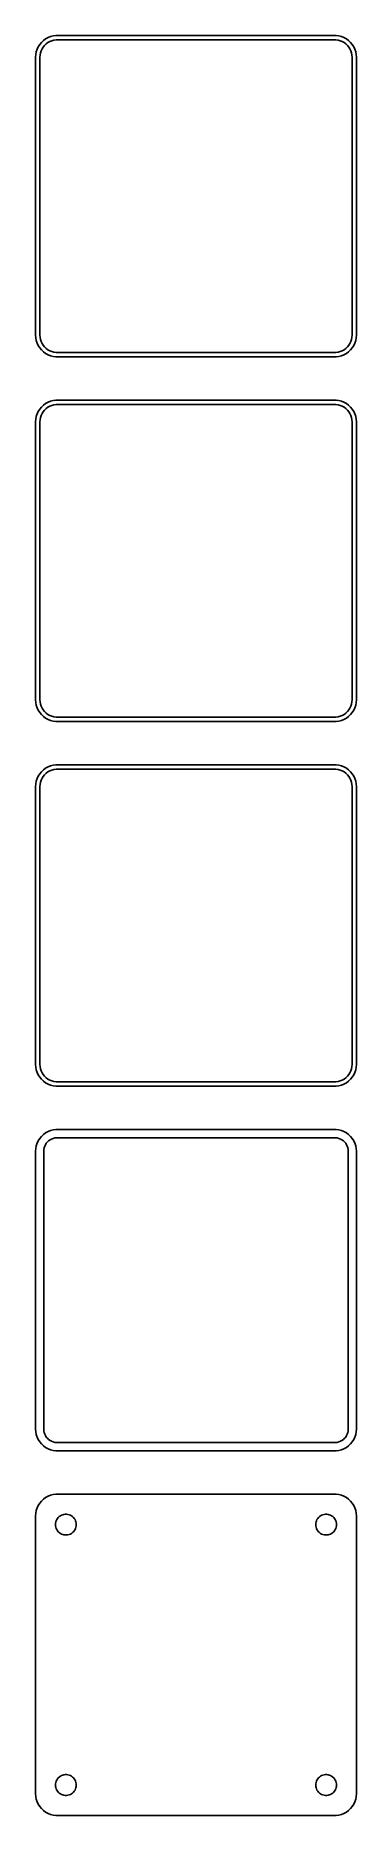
# Model space of a CAD drawing. Header units: metres. Extents: x -37 to 37, y 383 to 793.
import ezdxf

# ---------------------------------------------------------------- set-up
doc = ezdxf.new("R2010")
doc.units = ezdxf.units.M

msp = doc.modelspace()

# ---------------------------------------------------------------- linework, layer by layer
for p, q in [((-35.6448, 791.423), (-36.0451, 790.939)), ((-35.1871, 791.853), (-35.6448, 791.423)), ((-34.6791, 792.222), (-35.1871, 791.853)), ((-34.1289, 792.524), (-34.6791, 792.222)), ((-34.5497, 791.082), (-34.1433, 791.377)), ((-34.1433, 791.377), (-33.7031, 791.619)), ((-33.5451, 792.755), (-34.1289, 792.524)), ((-33.7031, 791.619), (-33.2361, 791.804)), ((-32.9369, 792.911), (-33.5451, 792.755)), ((-33.2361, 791.804), (-32.7495, 791.929)), ((-32.3139, 792.99), (-32.9369, 792.911)), ((-32.7495, 791.929), (-32.2512, 791.992)), ((32.3139, 792.99), (-32.3139, 792.99)), ((-32.2512, 791.992), (32.2512, 791.992)), ((32.2512, 791.992), (32.7495, 791.929)), ((32.9369, 792.911), (32.3139, 792.99)), ((32.7495, 791.929), (33.2361, 791.804)), ((33.5451, 792.755), (32.9369, 792.911)), ((33.2361, 791.804), (33.7031, 791.619)), ((34.1289, 792.524), (33.5451, 792.755)), ((33.7031, 791.619), (34.1433, 791.377)), ((34.6791, 792.222), (34.1289, 792.524)), ((34.1433, 791.377), (34.5497, 791.082)), ((35.1871, 791.853), (34.6791, 792.222)), ((35.6448, 791.423), (35.1871, 791.853)), ((36.0451, 790.939), (35.6448, 791.423)), ((-36.9606, 788.627), (-37, 788)), ((-37, 788), (-37, 724)), ((-36.8429, 789.243), (-36.9606, 788.627)), ((-36.6489, 789.841), (-36.8429, 789.243)), ((-36.3815, 790.409), (-36.6489, 789.841)), ((-36.0451, 790.939), (-36.3815, 790.409)), ((-36, 788), (-35.9685, 788.501)), ((-36, 724), (-36, 788)), ((-35.9685, 788.501), (-35.8743, 788.995)), ((-35.8743, 788.995), (-35.7191, 789.472)), ((-35.7191, 789.472), (-35.5052, 789.927)), ((-35.5052, 789.927), (-35.2361, 790.351)), ((-35.2361, 790.351), (-34.9159, 790.738)), ((-34.9159, 790.738), (-34.5497, 791.082)), ((34.5497, 791.082), (34.9159, 790.738)), ((34.9159, 790.738), (35.2361, 790.351)), ((35.2361, 790.351), (35.5052, 789.927)), ((35.5052, 789.927), (35.7191, 789.472)), ((35.7191, 789.472), (35.8743, 788.995)), ((35.8743, 788.995), (35.9685, 788.501)), ((35.9685, 788.501), (36, 788)), ((36, 788), (36, 724)), ((36.3815, 790.409), (36.0451, 790.939)), ((36.6489, 789.841), (36.3815, 790.409)), ((36.8429, 789.243), (36.6489, 789.841)), ((36.9606, 788.627), (36.8429, 789.243)), ((37, 788), (36.9606, 788.627)), ((37, 724), (37, 788)), ((-37, 724), (-36.9606, 723.373)), ((-36.9606, 723.373), (-36.8429, 722.757)), ((-36.8429, 722.757), (-36.6489, 722.159)), ((-36.6489, 722.159), (-36.3815, 721.591)), ((-36.3815, 721.591), (-36.0451, 721.061)), ((-35.9685, 723.499), (-36, 724)), ((-35.8743, 723.005), (-35.9685, 723.499)), ((-35.7191, 722.528), (-35.8743, 723.005)), ((-35.5052, 722.073), (-35.7191, 722.528)), ((-35.2361, 721.649), (-35.5052, 722.073)), ((-34.9159, 721.262), (-35.2361, 721.649)), ((35.2361, 721.649), (34.9159, 721.262)), ((35.5052, 722.073), (35.2361, 721.649)), ((35.7191, 722.528), (35.5052, 722.073)), ((35.8743, 723.005), (35.7191, 722.528)), ((35.9685, 723.499), (35.8743, 723.005)), ((36, 724), (35.9685, 723.499)), ((36.0451, 721.061), (36.3815, 721.591)), ((36.3815, 721.591), (36.6489, 722.159)), ((36.6489, 722.159), (36.8429, 722.757)), ((36.8429, 722.757), (36.9606, 723.373)), ((36.9606, 723.373), (37, 724)), ((-36.0451, 721.061), (-35.6448, 720.577)), ((-35.6448, 720.577), (-35.1871, 720.147)), ((-35.1871, 720.147), (-34.6791, 719.778)), ((-34.5497, 720.918), (-34.9159, 721.262)), ((-34.6791, 719.778), (-34.1289, 719.476)), ((-34.1433, 720.623), (-34.5497, 720.918)), ((-33.7031, 720.381), (-34.1433, 720.623)), ((-34.1289, 719.476), (-33.5451, 719.245)), ((-33.2361, 720.196), (-33.7031, 720.381)), ((-33.5451, 719.245), (-32.9369, 719.089)), ((-32.7495, 720.071), (-33.2361, 720.196)), ((-32.9369, 719.089), (-32.3139, 719.01)), ((-32.2512, 720.008), (-32.7495, 720.071)), ((-32.3139, 719.01), (32.3139, 719.01)), ((32.2512, 720.008), (-32.2512, 720.008)), ((32.7495, 720.071), (32.2512, 720.008)), ((32.3139, 719.01), (32.9369, 719.089)), ((33.2361, 720.196), (32.7495, 720.071)), ((32.9369, 719.089), (33.5451, 719.245)), ((33.7031, 720.381), (33.2361, 720.196)), ((33.5451, 719.245), (34.1289, 719.476)), ((34.1433, 720.623), (33.7031, 720.381)), ((34.1289, 719.476), (34.6791, 719.778)), ((34.5497, 720.918), (34.1433, 720.623)), ((34.9159, 721.262), (34.5497, 720.918)), ((34.6791, 719.778), (35.1871, 720.147)), ((35.1871, 720.147), (35.6448, 720.577)), ((35.6448, 720.577), (36.0451, 721.061)), ((-36.8429, 705.243), (-36.9606, 704.627)), ((-36.6489, 705.841), (-36.8429, 705.243)), ((-36.3815, 706.409), (-36.6489, 705.841)), ((-36.0451, 706.939), (-36.3815, 706.409)), ((-35.6448, 707.423), (-36.0451, 706.939)), ((-35.8743, 704.995), (-35.7191, 705.472)), ((-35.7191, 705.472), (-35.5052, 705.927)), ((-35.1871, 707.853), (-35.6448, 707.423)), ((-35.5052, 705.927), (-35.2361, 706.351)), ((-35.2361, 706.351), (-34.9159, 706.738)), ((-34.6791, 708.222), (-35.1871, 707.853)), ((-34.9159, 706.738), (-34.5497, 707.082)), ((-34.1289, 708.524), (-34.6791, 708.222)), ((-34.5497, 707.082), (-34.1433, 707.377)), ((-34.1433, 707.377), (-33.7031, 707.619)), ((-33.5451, 708.755), (-34.1289, 708.524)), ((-33.7031, 707.619), (-33.2361, 707.804)), ((-32.9369, 708.911), (-33.5451, 708.755)), ((-33.2361, 707.804), (-32.7495, 707.929)), ((-32.3139, 708.99), (-32.9369, 708.911)), ((-32.7495, 707.929), (-32.2512, 707.992)), ((32.3139, 708.99), (-32.3139, 708.99)), ((-32.2512, 707.992), (32.2512, 707.992)), ((32.2512, 707.992), (32.7495, 707.929)), ((32.9369, 708.911), (32.3139, 708.99)), ((32.7495, 707.929), (33.2361, 707.804)), ((33.5451, 708.755), (32.9369, 708.911)), ((33.2361, 707.804), (33.7031, 707.619)), ((34.1289, 708.524), (33.5451, 708.755)), ((33.7031, 707.619), (34.1433, 707.377)), ((34.6791, 708.222), (34.1289, 708.524)), ((34.1433, 707.377), (34.5497, 707.082)), ((34.5497, 707.082), (34.9159, 706.738)), ((35.1871, 707.853), (34.6791, 708.222)), ((34.9159, 706.738), (35.2361, 706.351)), ((35.6448, 707.423), (35.1871, 707.853)), ((35.2361, 706.351), (35.5052, 705.927)), ((35.5052, 705.927), (35.7191, 705.472)), ((36.0451, 706.939), (35.6448, 707.423)), ((35.7191, 705.472), (35.8743, 704.995)), ((36.3815, 706.409), (36.0451, 706.939)), ((36.6489, 705.841), (36.3815, 706.409)), ((36.8429, 705.243), (36.6489, 705.841)), ((36.9606, 704.627), (36.8429, 705.243)), ((-36.9606, 704.627), (-37, 704)), ((-37, 704), (-37, 640)), ((-36, 704), (-35.9685, 704.501)), ((-36, 640), (-36, 704)), ((-35.9685, 704.501), (-35.8743, 704.995)), ((35.8743, 704.995), (35.9685, 704.501)), ((35.9685, 704.501), (36, 704)), ((36, 704), (36, 640)), ((37, 704), (36.9606, 704.627)), ((37, 640), (37, 704)), ((-37, 640), (-36.9606, 639.373)), ((-35.9685, 639.499), (-36, 640)), ((36, 640), (35.9685, 639.499)), ((36.9606, 639.373), (37, 640)), ((-36.9606, 639.373), (-36.8429, 638.757)), ((-36.8429, 638.757), (-36.6489, 638.159)), ((-36.6489, 638.159), (-36.3815, 637.591)), ((-36.3815, 637.591), (-36.0451, 637.061)), ((-36.0451, 637.061), (-35.6448, 636.577)), ((-35.8743, 639.005), (-35.9685, 639.499)), ((-35.7191, 638.528), (-35.8743, 639.005)), ((-35.5052, 638.073), (-35.7191, 638.528)), ((-35.6448, 636.577), (-35.1871, 636.147)), ((-35.2361, 637.649), (-35.5052, 638.073)), ((-34.9159, 637.262), (-35.2361, 637.649)), ((-35.1871, 636.147), (-34.6791, 635.778)), ((-34.5497, 636.918), (-34.9159, 637.262)), ((-34.6791, 635.778), (-34.1289, 635.476)), ((-34.1433, 636.623), (-34.5497, 636.918)), ((-33.7031, 636.381), (-34.1433, 636.623)), ((-34.1289, 635.476), (-33.5451, 635.245)), ((-33.2361, 636.196), (-33.7031, 636.381)), ((-32.7495, 636.071), (-33.2361, 636.196)), ((-32.2512, 636.008), (-32.7495, 636.071)), ((32.2512, 636.008), (-32.2512, 636.008)), ((32.7495, 636.071), (32.2512, 636.008)), ((33.2361, 636.196), (32.7495, 636.071)), ((33.7031, 636.381), (33.2361, 636.196)), ((33.5451, 635.245), (34.1289, 635.476)), ((34.1433, 636.623), (33.7031, 636.381)), ((34.1289, 635.476), (34.6791, 635.778)), ((34.5497, 636.918), (34.1433, 636.623)), ((34.9159, 637.262), (34.5497, 636.918)), ((34.6791, 635.778), (35.1871, 636.147)), ((35.2361, 637.649), (34.9159, 637.262)), ((35.1871, 636.147), (35.6448, 636.577)), ((35.5052, 638.073), (35.2361, 637.649)), ((35.7191, 638.528), (35.5052, 638.073)), ((35.6448, 636.577), (36.0451, 637.061)), ((35.8743, 639.005), (35.7191, 638.528)), ((35.9685, 639.499), (35.8743, 639.005)), ((36.0451, 637.061), (36.3815, 637.591)), ((36.3815, 637.591), (36.6489, 638.159)), ((36.6489, 638.159), (36.8429, 638.757)), ((36.8429, 638.757), (36.9606, 639.373)), ((-33.5451, 635.245), (-32.9369, 635.089)), ((-32.9369, 635.089), (-32.3139, 635.01)), ((-32.3139, 635.01), (32.3139, 635.01)), ((32.3139, 635.01), (32.9369, 635.089)), ((32.9369, 635.089), (33.5451, 635.245)), ((-35.6448, 623.423), (-36.0451, 622.939)), ((-35.1871, 623.853), (-35.6448, 623.423)), ((-34.6791, 624.222), (-35.1871, 623.853)), ((-34.1289, 624.524), (-34.6791, 624.222)), ((-34.5497, 623.082), (-34.1433, 623.377)), ((-34.1433, 623.377), (-33.7031, 623.619)), ((-33.5451, 624.755), (-34.1289, 624.524)), ((-33.7031, 623.619), (-33.2361, 623.804)), ((-32.9369, 624.911), (-33.5451, 624.755)), ((-33.2361, 623.804), (-32.7495, 623.929)), ((-32.3139, 624.99), (-32.9369, 624.911)), ((-32.7495, 623.929), (-32.2512, 623.992)), ((32.3139, 624.99), (-32.3139, 624.99)), ((-32.2512, 623.992), (32.2512, 623.992)), ((32.2512, 623.992), (32.7495, 623.929)), ((32.9369, 624.911), (32.3139, 624.99)), ((32.7495, 623.929), (33.2361, 623.804)), ((33.5451, 624.755), (32.9369, 624.911)), ((33.2361, 623.804), (33.7031, 623.619)), ((34.1289, 624.524), (33.5451, 624.755)), ((33.7031, 623.619), (34.1433, 623.377)), ((34.6791, 624.222), (34.1289, 624.524)), ((34.1433, 623.377), (34.5497, 623.082)), ((35.1871, 623.853), (34.6791, 624.222)), ((35.6448, 623.423), (35.1871, 623.853)), ((36.0451, 622.939), (35.6448, 623.423)), ((-36.9606, 620.627), (-37, 620)), ((-37, 620), (-37, 556)), ((-36.8429, 621.243), (-36.9606, 620.627)), ((-36.6489, 621.841), (-36.8429, 621.243)), ((-36.3815, 622.409), (-36.6489, 621.841)), ((-36.0451, 622.939), (-36.3815, 622.409)), ((-36, 620), (-35.9685, 620.501)), ((-36, 556), (-36, 620)), ((-35.9685, 620.501), (-35.8743, 620.995)), ((-35.8743, 620.995), (-35.7191, 621.472)), ((-35.7191, 621.472), (-35.5052, 621.927)), ((-35.5052, 621.927), (-35.2361, 622.351)), ((-35.2361, 622.351), (-34.9159, 622.738)), ((-34.9159, 622.738), (-34.5497, 623.082)), ((34.5497, 623.082), (34.9159, 622.738)), ((34.9159, 622.738), (35.2361, 622.351)), ((35.2361, 622.351), (35.5052, 621.927)), ((35.5052, 621.927), (35.7191, 621.472)), ((35.7191, 621.472), (35.8743, 620.995)), ((35.8743, 620.995), (35.9685, 620.501)), ((35.9685, 620.501), (36, 620)), ((36, 620), (36, 556)), ((36.3815, 622.409), (36.0451, 622.939)), ((36.6489, 621.841), (36.3815, 622.409)), ((36.8429, 621.243), (36.6489, 621.841)), ((36.9606, 620.627), (36.8429, 621.243)), ((37, 620), (36.9606, 620.627)), ((37, 556), (37, 620)), ((-37, 556), (-36.9606, 555.373)), ((-36.9606, 555.373), (-36.8429, 554.757)), ((-36.8429, 554.757), (-36.6489, 554.159)), ((-36.6489, 554.159), (-36.3815, 553.591)), ((-36.3815, 553.591), (-36.0451, 553.061)), ((-35.9685, 555.499), (-36, 556)), ((-35.8743, 555.005), (-35.9685, 555.499)), ((-35.7191, 554.528), (-35.8743, 555.005)), ((-35.5052, 554.073), (-35.7191, 554.528)), ((-35.2361, 553.649), (-35.5052, 554.073)), ((-34.9159, 553.262), (-35.2361, 553.649)), ((35.2361, 553.649), (34.9159, 553.262)), ((35.5052, 554.073), (35.2361, 553.649)), ((35.7191, 554.528), (35.5052, 554.073)), ((35.8743, 555.005), (35.7191, 554.528)), ((35.9685, 555.499), (35.8743, 555.005)), ((36, 556), (35.9685, 555.499)), ((36.0451, 553.061), (36.3815, 553.591)), ((36.3815, 553.591), (36.6489, 554.159)), ((36.6489, 554.159), (36.8429, 554.757)), ((36.8429, 554.757), (36.9606, 555.373)), ((36.9606, 555.373), (37, 556)), ((-36.0451, 553.061), (-35.6448, 552.577)), ((-35.6448, 552.577), (-35.1871, 552.147)), ((-35.1871, 552.147), (-34.6791, 551.778)), ((-34.5497, 552.918), (-34.9159, 553.262)), ((-34.6791, 551.778), (-34.1289, 551.476)), ((-34.1433, 552.623), (-34.5497, 552.918)), ((-33.7031, 552.381), (-34.1433, 552.623)), ((-34.1289, 551.476), (-33.5451, 551.245)), ((-33.2361, 552.196), (-33.7031, 552.381)), ((-33.5451, 551.245), (-32.9369, 551.089)), ((-32.7495, 552.071), (-33.2361, 552.196)), ((-32.9369, 551.089), (-32.3139, 551.01)), ((-32.2512, 552.008), (-32.7495, 552.071)), ((-32.3139, 551.01), (32.3139, 551.01)), ((32.2512, 552.008), (-32.2512, 552.008)), ((32.7495, 552.071), (32.2512, 552.008)), ((32.3139, 551.01), (32.9369, 551.089)), ((33.2361, 552.196), (32.7495, 552.071)), ((32.9369, 551.089), (33.5451, 551.245)), ((33.7031, 552.381), (33.2361, 552.196)), ((33.5451, 551.245), (34.1289, 551.476)), ((34.1433, 552.623), (33.7031, 552.381)), ((34.1289, 551.476), (34.6791, 551.778)), ((34.5497, 552.918), (34.1433, 552.623)), ((34.9159, 553.262), (34.5497, 552.918)), ((34.6791, 551.778), (35.1871, 552.147)), ((35.1871, 552.147), (35.6448, 552.577)), ((35.6448, 552.577), (36.0451, 553.061)), ((-36.8429, 537.243), (-36.9606, 536.627)), ((-36.6489, 537.841), (-36.8429, 537.243)), ((-36.3815, 538.409), (-36.6489, 537.841)), ((-36.0451, 538.939), (-36.3815, 538.409)), ((-35.6448, 539.423), (-36.0451, 538.939)), ((-35.1871, 539.853), (-35.6448, 539.423)), ((-34.6791, 540.222), (-35.1871, 539.853)), ((-35.0151, 536.774), (-34.8943, 537.146)), ((-34.8943, 537.146), (-34.7279, 537.5)), ((-34.7279, 537.5), (-34.5184, 537.83)), ((-34.1289, 540.524), (-34.6791, 540.222)), ((-34.5184, 537.83), (-34.2692, 538.131)), ((-34.2692, 538.131), (-33.9842, 538.399)), ((-33.5451, 540.755), (-34.1289, 540.524)), ((-33.9842, 538.399), (-33.668, 538.628)), ((-33.668, 538.628), (-33.3254, 538.817)), ((-32.9369, 540.911), (-33.5451, 540.755)), ((-33.3254, 538.817), (-32.9619, 538.961)), ((-32.9619, 538.961), (-32.5833, 539.058)), ((-32.3139, 540.99), (-32.9369, 540.911)), ((-32.5833, 539.058), (-32.1954, 539.107)), ((32.3139, 540.99), (-32.3139, 540.99)), ((-32.1954, 539.107), (32.1954, 539.107)), ((32.1954, 539.107), (32.5833, 539.058)), ((32.9369, 540.911), (32.3139, 540.99)), ((32.5833, 539.058), (32.9619, 538.961)), ((33.5451, 540.755), (32.9369, 540.911)), ((32.9619, 538.961), (33.3254, 538.817)), ((33.3254, 538.817), (33.668, 538.628)), ((34.1289, 540.524), (33.5451, 540.755)), ((33.668, 538.628), (33.9842, 538.399)), ((33.9842, 538.399), (34.2692, 538.131)), ((34.6791, 540.222), (34.1289, 540.524)), ((34.2692, 538.131), (34.5184, 537.83)), ((34.5184, 537.83), (34.7279, 537.5)), ((35.1871, 539.853), (34.6791, 540.222)), ((34.7279, 537.5), (34.8943, 537.146)), ((34.8943, 537.146), (35.0151, 536.774)), ((35.6448, 539.423), (35.1871, 539.853)), ((36.0451, 538.939), (35.6448, 539.423)), ((36.3815, 538.409), (36.0451, 538.939)), ((36.6489, 537.841), (36.3815, 538.409)), ((36.8429, 537.243), (36.6489, 537.841)), ((36.9606, 536.627), (36.8429, 537.243)), ((-36.9606, 536.627), (-37, 536)), ((-37, 536), (-37, 472)), ((-35.1129, 536), (-35.0884, 536.39)), ((-35.1129, 472), (-35.1129, 536)), ((-35.0884, 536.39), (-35.0151, 536.774)), ((35.0151, 536.774), (35.0884, 536.39)), ((35.0884, 536.39), (35.1129, 536)), ((35.1129, 536), (35.1129, 472)), ((37, 536), (36.9606, 536.627)), ((37, 472), (37, 536)), ((-37, 472), (-36.9606, 471.373)), ((-35.0884, 471.61), (-35.1129, 472)), ((-35.0151, 471.226), (-35.0884, 471.61)), ((35.0884, 471.61), (35.0151, 471.226)), ((35.1129, 472), (35.0884, 471.61)), ((36.9606, 471.373), (37, 472)), ((-36.9606, 471.373), (-36.8429, 470.757)), ((-36.8429, 470.757), (-36.6489, 470.159)), ((-36.6489, 470.159), (-36.3815, 469.591)), ((-36.3815, 469.591), (-36.0451, 469.061)), ((-36.0451, 469.061), (-35.6448, 468.577)), ((-35.6448, 468.577), (-35.1871, 468.147)), ((-35.1871, 468.147), (-34.6791, 467.778)), ((-34.8943, 470.854), (-35.0151, 471.226)), ((-34.7279, 470.5), (-34.8943, 470.854)), ((-34.5184, 470.17), (-34.7279, 470.5)), ((-34.6791, 467.778), (-34.1289, 467.476)), ((-34.2692, 469.869), (-34.5184, 470.17)), ((-33.9842, 469.601), (-34.2692, 469.869)), ((-34.1289, 467.476), (-33.5451, 467.245)), ((-33.668, 469.372), (-33.9842, 469.601)), ((-33.3254, 469.183), (-33.668, 469.372)), ((-32.9619, 469.039), (-33.3254, 469.183)), ((-32.5833, 468.942), (-32.9619, 469.039)), ((-32.1954, 468.893), (-32.5833, 468.942)), ((32.1954, 468.893), (-32.1954, 468.893)), ((32.5833, 468.942), (32.1954, 468.893)), ((32.9619, 469.039), (32.5833, 468.942)), ((33.3254, 469.183), (32.9619, 469.039)), ((33.668, 469.372), (33.3254, 469.183)), ((33.5451, 467.245), (34.1289, 467.476)), ((33.9842, 469.601), (33.668, 469.372)), ((34.2692, 469.869), (33.9842, 469.601)), ((34.1289, 467.476), (34.6791, 467.778)), ((34.5184, 470.17), (34.2692, 469.869)), ((34.7279, 470.5), (34.5184, 470.17)), ((34.6791, 467.778), (35.1871, 468.147)), ((34.8943, 470.854), (34.7279, 470.5)), ((35.0151, 471.226), (34.8943, 470.854)), ((35.1871, 468.147), (35.6448, 468.577)), ((35.6448, 468.577), (36.0451, 469.061)), ((36.0451, 469.061), (36.3815, 469.591)), ((36.3815, 469.591), (36.6489, 470.159)), ((36.6489, 470.159), (36.8429, 470.757)), ((36.8429, 470.757), (36.9606, 471.373)), ((-33.5451, 467.245), (-32.9369, 467.089)), ((-32.9369, 467.089), (-32.3139, 467.01)), ((-32.3139, 467.01), (32.3139, 467.01)), ((32.3139, 467.01), (32.9369, 467.089)), ((32.9369, 467.089), (33.5451, 467.245)), ((-35.6448, 455.423), (-36.0451, 454.939)), ((-35.1871, 455.853), (-35.6448, 455.423)), ((-34.6791, 456.222), (-35.1871, 455.853)), ((-34.1289, 456.524), (-34.6791, 456.222)), ((-33.5451, 456.755), (-34.1289, 456.524)), ((-32.9369, 456.911), (-33.5451, 456.755)), ((-32.3139, 456.99), (-32.9369, 456.911)), ((32.3139, 456.99), (-32.3139, 456.99)), ((32.9369, 456.911), (32.3139, 456.99)), ((33.5451, 456.755), (32.9369, 456.911)), ((34.1289, 456.524), (33.5451, 456.755)), ((34.6791, 456.222), (34.1289, 456.524)), ((35.1871, 455.853), (34.6791, 456.222)), ((35.6448, 455.423), (35.1871, 455.853)), ((36.0451, 454.939), (35.6448, 455.423)), ((-36.9606, 452.627), (-37, 452)), ((-37, 452), (-37, 388)), ((-36.8429, 453.243), (-36.9606, 452.627)), ((-36.6489, 453.841), (-36.8429, 453.243)), ((-36.3815, 454.409), (-36.6489, 453.841)), ((-36.0451, 454.939), (-36.3815, 454.409)), ((-32.2315, 450.883), (-32.1031, 451.156)), ((-32.1031, 451.156), (-31.9416, 451.411)), ((-31.9416, 451.411), (-31.7495, 451.643)), ((-31.7495, 451.643), (-31.5298, 451.849)), ((-31.5298, 451.849), (-31.286, 452.026)), ((-31.286, 452.026), (-31.0219, 452.172)), ((-31.0219, 452.172), (-30.7416, 452.283)), ((-30.7416, 452.283), (-30.4497, 452.357)), ((-30.4497, 452.357), (-30.1507, 452.395)), ((-30.1507, 452.395), (-29.8493, 452.395)), ((-29.8493, 452.395), (-29.5503, 452.357)), ((-29.5503, 452.357), (-29.2583, 452.283)), ((-29.2583, 452.283), (-28.9781, 452.172)), ((-28.9781, 452.172), (-28.714, 452.026)), ((-28.714, 452.026), (-28.4702, 451.849)), ((-28.4702, 451.849), (-28.2505, 451.643)), ((-28.2505, 451.643), (-28.0583, 451.411)), ((-28.0583, 451.411), (-27.8969, 451.156)), ((-27.8969, 451.156), (-27.7685, 450.883)), ((27.7685, 450.883), (27.8969, 451.156)), ((27.8969, 451.156), (28.0583, 451.411)), ((28.0583, 451.411), (28.2505, 451.643)), ((28.2505, 451.643), (28.4702, 451.849)), ((28.4702, 451.849), (28.714, 452.026)), ((28.714, 452.026), (28.9781, 452.172)), ((28.9781, 452.172), (29.2583, 452.283)), ((29.2583, 452.283), (29.5503, 452.357)), ((29.5503, 452.357), (29.8493, 452.395)), ((29.8493, 452.395), (30.1507, 452.395)), ((30.1507, 452.395), (30.4497, 452.357)), ((30.4497, 452.357), (30.7416, 452.283)), ((30.7416, 452.283), (31.0219, 452.172)), ((31.0219, 452.172), (31.286, 452.026)), ((31.286, 452.026), (31.5298, 451.849)), ((31.5298, 451.849), (31.7495, 451.643)), ((31.7495, 451.643), (31.9416, 451.411)), ((31.9416, 451.411), (32.1031, 451.156)), ((32.1031, 451.156), (32.2315, 450.883)), ((36.3815, 454.409), (36.0451, 454.939)), ((36.6489, 453.841), (36.3815, 454.409)), ((36.8429, 453.243), (36.6489, 453.841)), ((36.9606, 452.627), (36.8429, 453.243)), ((37, 452), (36.9606, 452.627)), ((37, 388), (37, 452)), ((-32.4, 450), (-32.3811, 450.301)), ((-32.3811, 449.699), (-32.4, 450)), ((-32.3811, 450.301), (-32.3246, 450.597)), ((-32.3246, 449.403), (-32.3811, 449.699)), ((-32.3246, 450.597), (-32.2315, 450.883)), ((-32.2315, 449.117), (-32.3246, 449.403)), ((-32.1031, 448.844), (-32.2315, 449.117)), ((-31.9416, 448.589), (-32.1031, 448.844)), ((-31.7495, 448.357), (-31.9416, 448.589)), ((-31.5298, 448.151), (-31.7495, 448.357)), ((-31.286, 447.974), (-31.5298, 448.151)), ((-31.0219, 447.828), (-31.286, 447.974)), ((-30.7416, 447.717), (-31.0219, 447.828)), ((-30.4497, 447.643), (-30.7416, 447.717)), ((-30.1507, 447.605), (-30.4497, 447.643)), ((-29.8493, 447.605), (-30.1507, 447.605)), ((-29.5503, 447.643), (-29.8493, 447.605)), ((-29.2583, 447.717), (-29.5503, 447.643)), ((-28.9781, 447.828), (-29.2583, 447.717)), ((-28.714, 447.974), (-28.9781, 447.828)), ((-28.4702, 448.151), (-28.714, 447.974)), ((-28.2505, 448.357), (-28.4702, 448.151)), ((-28.0583, 448.589), (-28.2505, 448.357)), ((-27.8969, 448.844), (-28.0583, 448.589)), ((-27.7685, 449.117), (-27.8969, 448.844)), ((-27.7685, 450.883), (-27.6754, 450.597)), ((-27.6754, 449.403), (-27.7685, 449.117)), ((-27.6754, 450.597), (-27.6189, 450.301)), ((-27.6189, 449.699), (-27.6754, 449.403)), ((-27.6189, 450.301), (-27.6, 450)), ((-27.6, 450), (-27.6189, 449.699)), ((27.6, 450), (27.6189, 450.301)), ((27.6189, 449.699), (27.6, 450)), ((27.6189, 450.301), (27.6754, 450.597)), ((27.6754, 449.403), (27.6189, 449.699)), ((27.6754, 450.597), (27.7685, 450.883)), ((27.7685, 449.117), (27.6754, 449.403)), ((27.8969, 448.844), (27.7685, 449.117)), ((28.0583, 448.589), (27.8969, 448.844)), ((28.2505, 448.357), (28.0583, 448.589)), ((28.4702, 448.151), (28.2505, 448.357)), ((28.714, 447.974), (28.4702, 448.151)), ((28.9781, 447.828), (28.714, 447.974)), ((29.2583, 447.717), (28.9781, 447.828)), ((29.5503, 447.643), (29.2583, 447.717)), ((29.8493, 447.605), (29.5503, 447.643)), ((30.1507, 447.605), (29.8493, 447.605)), ((30.4497, 447.643), (30.1507, 447.605)), ((30.7416, 447.717), (30.4497, 447.643)), ((31.0219, 447.828), (30.7416, 447.717)), ((31.286, 447.974), (31.0219, 447.828)), ((31.5298, 448.151), (31.286, 447.974)), ((31.7495, 448.357), (31.5298, 448.151)), ((31.9416, 448.589), (31.7495, 448.357)), ((32.1031, 448.844), (31.9416, 448.589)), ((32.2315, 449.117), (32.1031, 448.844)), ((32.2315, 450.883), (32.3246, 450.597)), ((32.3246, 449.403), (32.2315, 449.117)), ((32.3246, 450.597), (32.3811, 450.301)), ((32.3811, 449.699), (32.3246, 449.403)), ((32.3811, 450.301), (32.4, 450)), ((32.4, 450), (32.3811, 449.699)), ((-32.4, 390), (-32.3811, 390.301)), ((-32.3811, 389.699), (-32.4, 390)), ((-32.3811, 390.301), (-32.3246, 390.597)), ((-32.3246, 389.403), (-32.3811, 389.699)), ((-32.3246, 390.597), (-32.2315, 390.883)), ((-32.2315, 390.883), (-32.1031, 391.156)), ((-32.1031, 391.156), (-31.9416, 391.411)), ((-31.9416, 391.411), (-31.7495, 391.643)), ((-31.7495, 391.643), (-31.5298, 391.849)), ((-31.5298, 391.849), (-31.286, 392.026)), ((-31.286, 392.026), (-31.0219, 392.172)), ((-31.0219, 392.172), (-30.7416, 392.283)), ((-30.7416, 392.283), (-30.4497, 392.357)), ((-30.4497, 392.357), (-30.1507, 392.395)), ((-30.1507, 392.395), (-29.8493, 392.395)), ((-29.8493, 392.395), (-29.5503, 392.357)), ((-29.5503, 392.357), (-29.2583, 392.283)), ((-29.2583, 392.283), (-28.9781, 392.172)), ((-28.9781, 392.172), (-28.714, 392.026)), ((-28.714, 392.026), (-28.4702, 391.849)), ((-28.4702, 391.849), (-28.2505, 391.643)), ((-28.2505, 391.643), (-28.0583, 391.411)), ((-28.0583, 391.411), (-27.8969, 391.156)), ((-27.8969, 391.156), (-27.7685, 390.883)), ((-27.7685, 390.883), (-27.6754, 390.597)), ((-27.6754, 390.597), (-27.6189, 390.301)), ((-27.6189, 389.699), (-27.6754, 389.403)), ((-27.6189, 390.301), (-27.6, 390)), ((-27.6, 390), (-27.6189, 389.699)), ((27.6, 390), (27.6189, 390.301)), ((27.6189, 389.699), (27.6, 390)), ((27.6189, 390.301), (27.6754, 390.597)), ((27.6754, 389.403), (27.6189, 389.699)), ((27.6754, 390.597), (27.7685, 390.883)), ((27.7685, 390.883), (27.8969, 391.156)), ((27.8969, 391.156), (28.0583, 391.411)), ((28.0583, 391.411), (28.2505, 391.643)), ((28.2505, 391.643), (28.4702, 391.849)), ((28.4702, 391.849), (28.714, 392.026)), ((28.714, 392.026), (28.9781, 392.172)), ((28.9781, 392.172), (29.2583, 392.283)), ((29.2583, 392.283), (29.5503, 392.357)), ((29.5503, 392.357), (29.8493, 392.395)), ((29.8493, 392.395), (30.1507, 392.395)), ((30.1507, 392.395), (30.4497, 392.357)), ((30.4497, 392.357), (30.7416, 392.283)), ((30.7416, 392.283), (31.0219, 392.172)), ((31.0219, 392.172), (31.286, 392.026)), ((31.286, 392.026), (31.5298, 391.849)), ((31.5298, 391.849), (31.7495, 391.643)), ((31.7495, 391.643), (31.9416, 391.411)), ((31.9416, 391.411), (32.1031, 391.156)), ((32.1031, 391.156), (32.2315, 390.883)), ((32.2315, 390.883), (32.3246, 390.597)), ((32.3246, 390.597), (32.3811, 390.301)), ((32.3811, 389.699), (32.3246, 389.403)), ((32.3811, 390.301), (32.4, 390)), ((32.4, 390), (32.3811, 389.699)), ((-37, 388), (-36.9606, 387.373)), ((-36.9606, 387.373), (-36.8429, 386.757)), ((-36.8429, 386.757), (-36.6489, 386.159)), ((-36.6489, 386.159), (-36.3815, 385.591)), ((-36.3815, 385.591), (-36.0451, 385.061)), ((-32.2315, 389.117), (-32.3246, 389.403)), ((-32.1031, 388.844), (-32.2315, 389.117)), ((-31.9416, 388.589), (-32.1031, 388.844)), ((-31.7495, 388.357), (-31.9416, 388.589)), ((-31.5298, 388.151), (-31.7495, 388.357)), ((-31.286, 387.974), (-31.5298, 388.151)), ((-31.0219, 387.828), (-31.286, 387.974)), ((-30.7416, 387.717), (-31.0219, 387.828)), ((-30.4497, 387.643), (-30.7416, 387.717)), ((-30.1507, 387.605), (-30.4497, 387.643)), ((-29.8493, 387.605), (-30.1507, 387.605)), ((-29.5503, 387.643), (-29.8493, 387.605)), ((-29.2583, 387.717), (-29.5503, 387.643)), ((-28.9781, 387.828), (-29.2583, 387.717)), ((-28.714, 387.974), (-28.9781, 387.828)), ((-28.4702, 388.151), (-28.714, 387.974)), ((-28.2505, 388.357), (-28.4702, 388.151)), ((-28.0583, 388.589), (-28.2505, 388.357)), ((-27.8969, 388.844), (-28.0583, 388.589)), ((-27.7685, 389.117), (-27.8969, 388.844)), ((-27.6754, 389.403), (-27.7685, 389.117)), ((27.7685, 389.117), (27.6754, 389.403)), ((27.8969, 388.844), (27.7685, 389.117)), ((28.0583, 388.589), (27.8969, 388.844)), ((28.2505, 388.357), (28.0583, 388.589)), ((28.4702, 388.151), (28.2505, 388.357)), ((28.714, 387.974), (28.4702, 388.151)), ((28.9781, 387.828), (28.714, 387.974)), ((29.2583, 387.717), (28.9781, 387.828)), ((29.5503, 387.643), (29.2583, 387.717)), ((29.8493, 387.605), (29.5503, 387.643)), ((30.1507, 387.605), (29.8493, 387.605)), ((30.4497, 387.643), (30.1507, 387.605)), ((30.7416, 387.717), (30.4497, 387.643)), ((31.0219, 387.828), (30.7416, 387.717)), ((31.286, 387.974), (31.0219, 387.828)), ((31.5298, 388.151), (31.286, 387.974)), ((31.7495, 388.357), (31.5298, 388.151)), ((31.9416, 388.589), (31.7495, 388.357)), ((32.1031, 388.844), (31.9416, 388.589)), ((32.2315, 389.117), (32.1031, 388.844)), ((32.3246, 389.403), (32.2315, 389.117)), ((36.0451, 385.061), (36.3815, 385.591)), ((36.3815, 385.591), (36.6489, 386.159)), ((36.6489, 386.159), (36.8429, 386.757)), ((36.8429, 386.757), (36.9606, 387.373)), ((36.9606, 387.373), (37, 388)), ((-36.0451, 385.061), (-35.6448, 384.577)), ((-35.6448, 384.577), (-35.1871, 384.147)), ((-35.1871, 384.147), (-34.6791, 383.778)), ((-34.6791, 383.778), (-34.1289, 383.476)), ((-34.1289, 383.476), (-33.5451, 383.245)), ((-33.5451, 383.245), (-32.9369, 383.089)), ((-32.9369, 383.089), (-32.3139, 383.01)), ((-32.3139, 383.01), (32.3139, 383.01)), ((32.3139, 383.01), (32.9369, 383.089)), ((32.9369, 383.089), (33.5451, 383.245)), ((33.5451, 383.245), (34.1289, 383.476)), ((34.1289, 383.476), (34.6791, 383.778)), ((34.6791, 383.778), (35.1871, 384.147)), ((35.1871, 384.147), (35.6448, 384.577)), ((35.6448, 384.577), (36.0451, 385.061))]:
    msp.add_line(p, q)

doc.saveas('drawing.dxf')
